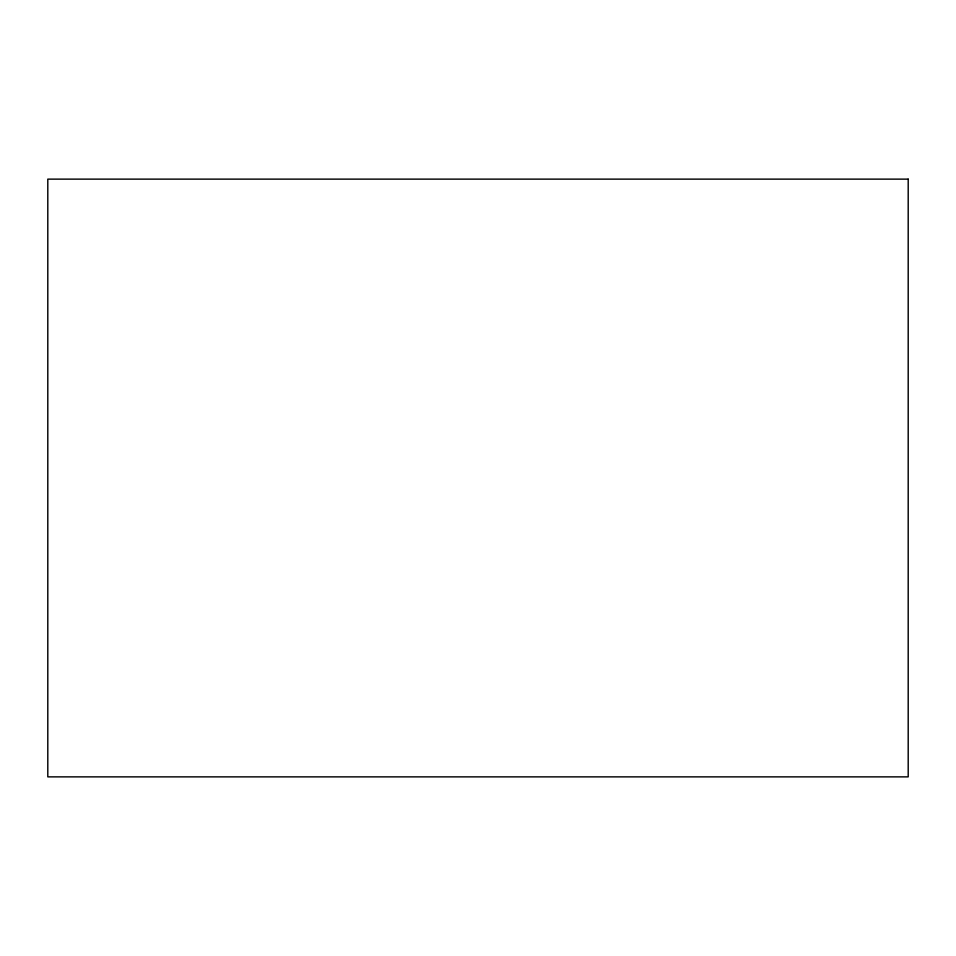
<?xml version="1.0" encoding="UTF-8"?>
<svg xmlns="http://www.w3.org/2000/svg" width="956" height="956" viewBox="0 0 956 956"><rect width="100%" height="100%" fill="white"/><g stroke="black" fill="none" stroke-linecap="round" stroke-linejoin="round"><path stroke-width="1.43" d="M908.2 179.131L47.8 179.131L47.8 776.87L908.2 776.87L908.2 179.131"/></g></svg>
